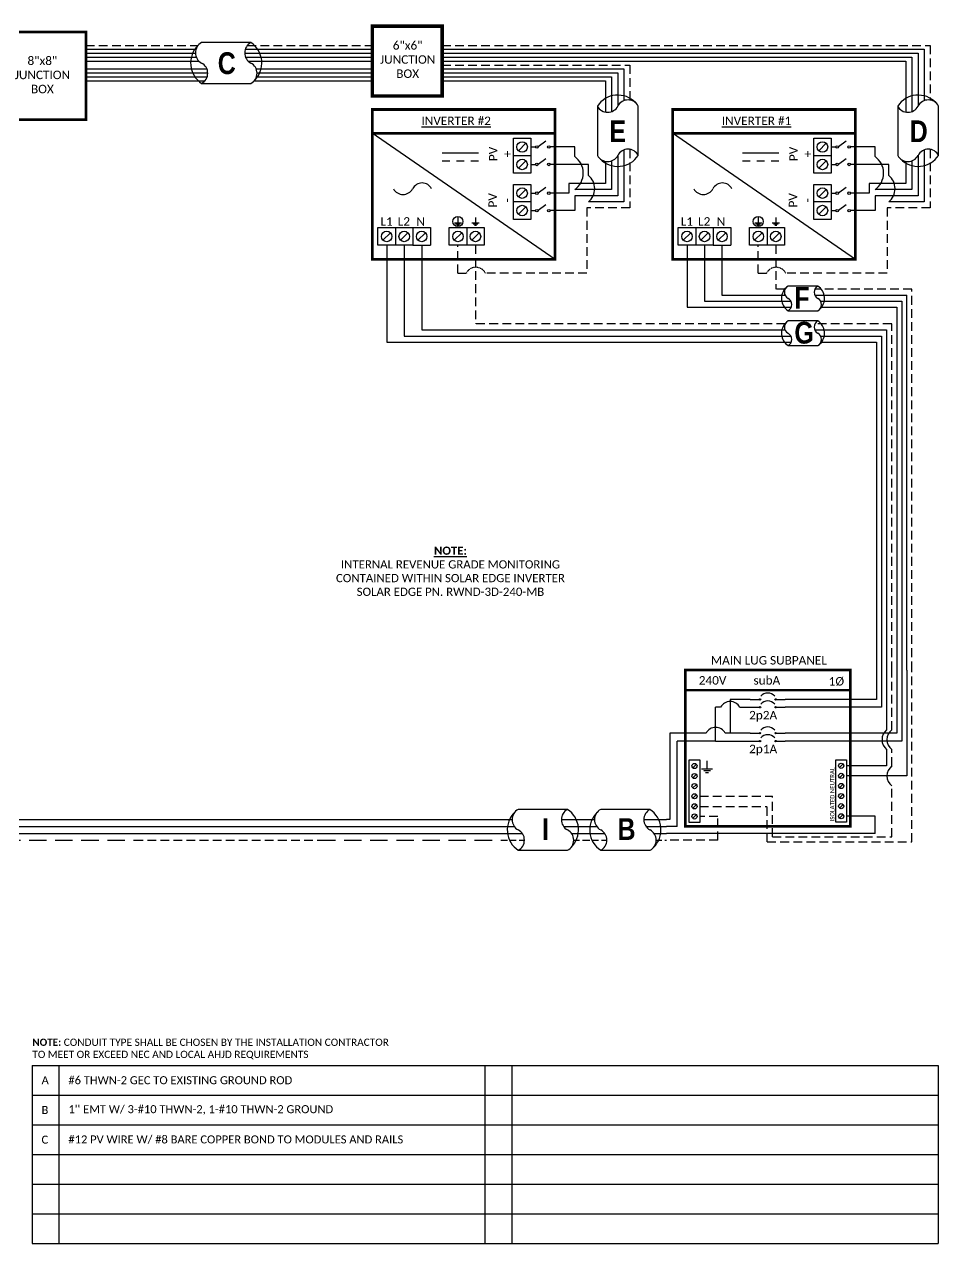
# Model space of a CAD drawing. Header units: feet. Extents: x 8865 to 9495, y 20861 to 21407.
# Drawn here: x 9101 to 9495, y 20861 to 21387 of the extents above; entities that cross this region are included whole.
import ezdxf

# ---------------------------------------------------------------- set-up
doc = ezdxf.new("R2010")
doc.units = ezdxf.units.FT
doc.header["$MEASUREMENT"] = 0
doc.linetypes.add('DASHED', pattern=[0.75, 0.5, -0.25])
doc.linetypes.add('HIDDEN', pattern=[0.375, 0.25, -0.125])
for name, color, linetype in [('ONE LINE BLOCKS', 7, 'Continuous'), ('TABLES', 7, 'Continuous'), ('TEXT', 7, 'Continuous'), ('Z - TITLEBLOCK TXT', 7, 'Continuous')]:
    doc.layers.add(name, color=color, linetype=linetype)
doc.styles.add('ONE LINE TXT', font='techb___.ttf')
doc.styles.get("Standard").update_dxf_attribs({"font": 'calibri.ttf'})

# ---------------------------------------------------------------- blocks, each defined once
blk = doc.blocks.new('2inverterSub')
at = {"layer": 'ONE LINE BLOCKS', "linetype": 'Continuous'}
h = blk.add_hatch(color=1, dxfattribs=at)
h.dxf.hatch_style = 1
edge = h.paths.add_edge_path()
edge.add_arc((40.28, 60.73), 0.291, 0, 360)
h = blk.add_hatch(color=1, dxfattribs=at)
h.dxf.hatch_style = 1
edge = h.paths.add_edge_path()
edge.add_arc((46.96, 60.73), 0.291, 0, 360)
h = blk.add_hatch(color=1, dxfattribs=at)
h.dxf.hatch_style = 1
edge = h.paths.add_edge_path()
edge.add_arc((40.28, 57.35), 0.291, 0, 360)
h = blk.add_hatch(color=1, dxfattribs=at)
h.dxf.hatch_style = 1
edge = h.paths.add_edge_path()
edge.add_arc((46.96, 57.35), 0.291, 0, 360)
h = blk.add_hatch(color=1, dxfattribs=at)
h.dxf.hatch_style = 1
edge = h.paths.add_edge_path()
edge.add_arc((40.28, 46.17), 0.291, 0, 360)
h = blk.add_hatch(color=1, dxfattribs=at)
h.dxf.hatch_style = 1
edge = h.paths.add_edge_path()
edge.add_arc((40.28, 42.79), 0.291, 0, 360)
h = blk.add_hatch(color=1, dxfattribs=at)
h.dxf.hatch_style = 1
edge = h.paths.add_edge_path()
edge.add_arc((46.96, 46.17), 0.291, 0, 360)
h = blk.add_hatch(color=1, dxfattribs=at)
h.dxf.hatch_style = 1
edge = h.paths.add_edge_path()
edge.add_arc((46.96, 42.79), 0.291, 0, 360)
at = {"color": 7, "linetype": 'Continuous'}
for p, q in [((90.5, 73.37), (90.5, 60.73)), ((99.2, 73.37), (99.2, 46.17)), ((36.09, 60.73), (27.43, 60.73)), ((27.43, 60.73), (27.43, 46.17)), ((90.5, 60.73), (51.15, 60.73)), ((17.02, 46.17), (1.34, 46.17)), ((1.34, 46.17), (1.34, 9)), ((36.09, 46.17), (25.26, 46.17)), ((99.2, 46.17), (51.15, 46.17)), ((1.34, 9), (0, 9))]:
    blk.add_line(p, q, dxfattribs=at)
at = {"color": 10, "linetype": 'Continuous'}
for p, q in [((92.67, 73.37), (92.67, 57.35)), ((101.37, 73.37), (101.37, 42.79)), ((21.14, 42.79), (21.14, 57.35)), ((23.31, 57.35), (21.14, 57.35)), ((31.55, 57.35), (36.09, 57.35)), ((92.67, 57.35), (51.15, 57.35)), ((21.14, 42.79), (4.63, 42.79)), ((4.63, 6), (4.63, 42.79)), ((21.14, 42.79), (36.09, 42.79)), ((101.37, 42.79), (51.15, 42.79)), ((4.63, 6), (0, 6))]:
    blk.add_line(p, q, dxfattribs=at)
at = {"color": 253, "linetype": 'Continuous'}
for p, q in [((94.85, 73.37), (94.85, 47.66)), ((103.55, 73.37), (103.55, 27.76)), ((94.85, 39.1), (94.85, 32.11)), ((94.85, 32.11), (77.54, 32.11)), ((103.55, 27.76), (77.54, 27.76)), ((89.88, 10.36), (77.54, 10.36)), ((89.88, 3), (89.88, 10.36)), ((89.88, 3), (0, 3))]:
    blk.add_line(p, q, dxfattribs=at)
at = {"color": 10, "linetype": 'Continuous'}
blk.add_arc((27.43, 55.19), 4.65, 27.6639, 152.3361, dxfattribs=at)
at = {"color": 7, "linetype": 'Continuous'}
blk.add_arc((21.14, 44.01), 4.65, 27.6639, 152.3361, dxfattribs=at)
at = {"color": 253, "linetype": 'Continuous'}
blk.add_arc((98.43, 43.38), 5.58, 129.9215, 230.0785, dxfattribs=at)
at = {"layer": 'ONE LINE BLOCKS', "lineweight": 50}
blk.add_line((8.04, 64.67), (79.2, 64.67), dxfattribs=at)
at = {"layer": 'ONE LINE BLOCKS', "lineweight": 50, "const_width": 1.19}
blk.add_lwpolyline([(8.04, 6.01), (8.04, 73.37), (79.2, 73.37), (79.2, 6.01)], close=True, dxfattribs=at)
at = {"layer": 'TEXT', "color": 92, "linetype": 'HIDDEN', "ltscale": 15}
for p, q in [((97.02, 47.66), (97.02, 73.37)), ((105.72, -0.66), (105.72, 73.37)), ((97.02, 32.03), (97.02, 39.1)), ((97.02, 1.52), (97.02, 23.48)), ((14.31, 18.99), (45.6, 18.99)), ((45.6, 1.52), (45.6, 18.99)), ((14.31, 14.64), (43.39, 14.64)), ((43.39, -0.66), (43.39, 14.64)), ((22.14, 10.28), (14.31, 10.28)), ((22.14, 0), (22.14, 10.28)), ((22.14, 0), (0, 0)), ((45.6, 1.52), (97.02, 1.52)), ((43.39, -0.66), (105.72, -0.66))]:
    blk.add_line(p, q, dxfattribs=at)
at = {"layer": 'TEXT', "color": 92, "linetype": 'HIDDEN', "flags": 128}
for points in [[(17.42, 34.26), (17.42, 30.76)], [(15.08, 30.76), (19.76, 30.76)], [(18.95, 29.89), (15.89, 29.89)], [(18.13, 29.02), (16.7, 29.02)]]:
    blk.add_lwpolyline(points, dxfattribs=at)
at = {"layer": 'TEXT', "color": 92, "linetype": 'Continuous', "ltscale": 4}
for centre in [(100.49, 43.38), (100.49, 27.76)]:
    blk.add_arc(centre, 5.51, 129.059, 230.941, dxfattribs=at)
at = {"layer": 'Z - TITLEBLOCK TXT', "color": 1, "linetype": 'Continuous'}
for p, q in [((9.77, 7.69), (9.77, 34.63)), ((9.77, 34.63), (14.31, 34.63)), ((14.31, 34.63), (14.31, 7.69)), ((73, 7.76), (73, 34.71)), ((73, 34.71), (77.54, 34.71)), ((77.54, 34.71), (77.54, 7.76)), ((14.31, 7.69), (9.77, 7.69)), ((77.54, 7.76), (73, 7.76))]:
    blk.add_line(p, q, dxfattribs=at)
at = {"layer": 'Z - TITLEBLOCK TXT', "color": 4, "linetype": 'Continuous'}
for p, q in [((12.83, 32.82), (11.25, 31.25)), ((76.06, 32.9), (74.49, 31.32)), ((12.83, 28.47), (11.25, 26.9)), ((76.06, 28.54), (74.49, 26.97)), ((12.83, 24.12), (11.25, 22.55)), ((76.06, 24.19), (74.49, 22.62)), ((12.83, 19.77), (11.25, 18.2)), ((76.06, 19.84), (74.49, 18.27)), ((12.83, 15.42), (11.25, 13.85)), ((12.83, 11.07), (11.25, 9.5)), ((76.06, 15.49), (74.49, 13.92)), ((76.06, 11.14), (74.49, 9.57))]:
    blk.add_line(p, q, dxfattribs=at)
at = {"layer": 'Z - TITLEBLOCK TXT', "color": 1, "linetype": 'Continuous', "flags": 128}
for points in [[(36.09, 60.73), (40.28, 60.73)], [(36.09, 60.73), (40.28, 60.73)], [(46.96, 60.73), (51.15, 60.73)], [(36.09, 57.35), (40.28, 57.35)], [(36.09, 57.35), (40.28, 57.35)], [(46.96, 57.35), (51.15, 57.35)], [(36.09, 46.17), (40.28, 46.17)], [(36.09, 46.17), (40.28, 46.17)], [(36.09, 42.79), (40.28, 42.79)], [(36.09, 42.79), (40.28, 42.79)], [(46.96, 46.17), (51.15, 46.17)], [(46.96, 42.79), (51.15, 42.79)]]:
    blk.add_lwpolyline(points, dxfattribs=at)
at = {"layer": 'Z - TITLEBLOCK TXT', "color": 1, "linetype": 'Continuous'}
for centre in [(40.28, 60.73), (46.96, 60.73), (40.28, 57.35), (46.96, 57.35), (40.28, 46.17), (40.28, 42.79), (46.96, 46.17), (46.96, 42.79)]:
    blk.add_circle(centre, 0.291, dxfattribs=at)
at = {"layer": 'Z - TITLEBLOCK TXT', "color": 4, "linetype": 'Continuous'}
for centre in [(12.04, 32.04), (75.27, 32.11), (12.04, 27.69), (75.27, 27.76), (12.04, 23.34), (75.27, 23.41), (12.04, 18.99), (75.27, 19.06), (75.27, 14.71), (12.04, 14.64), (12.04, 10.28), (75.27, 10.36)]:
    blk.add_circle(centre, 1.11, dxfattribs=at)
at = {"layer": 'Z - TITLEBLOCK TXT', "color": 1, "linetype": 'Continuous'}
for centre in [(43.62, 59.53), (43.62, 56.15), (43.62, 44.97), (43.62, 41.59)]:
    blk.add_arc(centre, 3.93, 40.3392, 139.6608, dxfattribs=at)
at = {"layer": 'TABLES', "color": 1, "linetype": 'Continuous'}
for s, p in [('2p2A', (35.59, 52.11)), ('2p1A', (35.59, 37.55))]:
    blk.add_text(s, height=3.658, dxfattribs=at).set_placement(p)
at = {"layer": 'TABLES', "color": 4, "linetype": 'Continuous'}
blk.add_text('ISOLATED NEUTRAL', height=1.8743, rotation=90, dxfattribs=at).set_placement((72.35, 8.12))
at = {"layer": 'TEXT', "color": 1, "attachment_point": 5}
for s, width, gutter_width, insert, char_height in [('MAIN LUG SUBPANEL ', 62.3984, 7.17, (44.08, 77.57), 3.6576), ('240V', 0.1481, 0.75, (19.83, 68.92), 3.658), ('subA', 0.1481, 0.75, (43.21, 68.92), 3.658), ('1Ø', 0.1481, 0.75, (73.19, 68.41), 3.658)]:
    blk.add_mtext_dynamic_manual_height_columns(s, width=width, gutter_width=gutter_width, heights=[0], dxfattribs=dict(at, insert=insert, char_height=char_height))
blk = doc.blocks.new('*U17')
at = {"color": 7, "linetype": 'Continuous'}
for p, q in [((-7.14, 13.31), (-28.39, 13.31)), ((-28.39, -4.31), (-7.14, -4.31))]:
    blk.add_line(p, q, dxfattribs=at)
at = {"color": 7}
for p, q in [((-35.53, 9), (-31.05, 9)), ((-9.81, 9), (0, 9))]:
    blk.add_line(p, q, dxfattribs=at)
at = {"color": 10}
for p, q in [((-35.53, 6), (-30.11, 6)), ((-8.87, 6), (0, 6))]:
    blk.add_line(p, q, dxfattribs=at)
at = {"color": 253}
for p, q in [((-35.53, 3), (-26.66, 3)), ((-5.41, 3), (0, 3))]:
    blk.add_line(p, q, dxfattribs=at)
at = {"color": 92, "linetype": 'HIDDEN', "ltscale": 10}
for p, q in [((-4.48, 0), (0, 0)), ((-35.53, 0), (-25.72, 0))]:
    blk.add_line(p, q, dxfattribs=at)
at = {"color": 7, "linetype": 'Continuous'}
for centre, start, end in [((-22.54, 4.5), 133.9732, 236.4265), ((-12.99, 4.5), 313.9732, 56.4265)]:
    blk.add_arc(centre, 10.58, start, end, dxfattribs=at)
at = {"linetype": 'Continuous'}
for centre, start, end in [((-26.08, 8.91), 117.6639, 242.3361), ((-4.83, 8.91), 117.6639, 242.3361), ((-30.7, 0.09), 297.6639, 62.3361), ((-9.45, 0.09), 297.6639, 62.3361)]:
    blk.add_arc(centre, 4.98, start, end, dxfattribs=at)
blk = doc.blocks.new('*U24')
at = {"color": 7}
blk.add_line((-79.14, 9), (0, 9), dxfattribs=at)
at = {"color": 10}
blk.add_line((-79.14, 6), (0, 6), dxfattribs=at)
at = {"color": 253}
blk.add_line((-79.14, 3), (0, 3), dxfattribs=at)
at = {"color": 92, "linetype": 'DASHED', "ltscale": 15}
blk.add_line((-79.14, 0), (0, 0), dxfattribs=at)
blk = doc.blocks.new('*U23')
at = {"color": 7}
blk.add_line((-79.14, 9), (0, 9), dxfattribs=at)
at = {"color": 10}
blk.add_line((-79.14, 6), (0, 6), dxfattribs=at)
at = {"color": 253}
blk.add_line((-79.14, 3), (0, 3), dxfattribs=at)
at = {"color": 92, "linetype": 'HIDDEN', "ltscale": 15}
blk.add_line((-79.14, 0), (0, 0), dxfattribs=at)
blk = doc.blocks.new('*T21')
at = {"linetype": 'ByBlock', "lineweight": -2, "transparency": 16777216}
for p, q in [((0, 0), (390.51, 0)), ((0, 0), (0, -76.8)), ((11.58, 0), (11.58, -76.8)), ((195.1, 0), (195.1, -76.8)), ((206.68, 0), (206.68, -76.8)), ((390.51, 0), (390.51, -76.8)), ((0, -12.8), (390.51, -12.8)), ((0, -25.61), (390.51, -25.61)), ((0, -38.41), (390.51, -38.41)), ((0, -51.22), (390.51, -51.22)), ((0, -64.02), (390.51, -64.02)), ((0, -76.8), (390.51, -76.8))]:
    blk.add_line(p, q, dxfattribs=at)
at = {"color": 0, "linetype": 'Continuous', "transparency": 16777216, "char_height": 3.4544, "attachment_point": 4}
for s, insert, width in [('{\\fCalibri|b0|i0|c0;A', (4.06, -6.4), 3.4544), ('{\\fCalibri|b0|i0|c0;#6 THWN-2 GEC TO EXISTING GROUND ROD', (15.65, -6.4), 175.3856), ('{\\fCalibri|b0|i0|c0;', (199.16, -6.4), 3.4544), ('{\\fCalibri|b0|i0|c0;', (210.74, -6.4), 175.7027), ('{\\fCalibri|b0|i0|c0;B', (4.06, -19.21), 3.4544), ("{\\fCalibri|b0|i0|c0;1'' EMT W/ 3-#10 THWN-2, 1-#10 THWN-2 GROUND", (15.65, -19.21), 175.3856), ('{\\fCalibri|b0|i0|c0;', (199.16, -19.21), 3.4544), ('{\\fCalibri|b0|i0|c0;', (210.74, -19.21), 175.7027), ('{\\fCalibri|b0|i0|c0;C', (4.06, -32.01), 3.4544), ('{\\fCalibri|b0|i0|c0;#12 PV WIRE W/ #8 BARE COPPER BOND TO MODULES AND RAILS', (15.65, -32.01), 175.3856), ('{\\fCalibri|b0|i0|c0;', (199.16, -32.01), 3.4544), ('{\\fCalibri|b0|i0|c0;', (210.74, -32.01), 175.7027), ('{\\fCalibri|b0|i0|c0;', (4.06, -44.82), 3.4544), ('{\\fCalibri|b0|i0|c0;', (15.65, -44.82), 175.3856), ('{\\fCalibri|b0|i0|c0;', (199.16, -44.82), 3.4544), ('{\\fCalibri|b0|i0|c0;', (210.74, -44.82), 175.7027), ('{\\fCalibri|b0|i0|c0;', (4.06, -57.62), 3.4544), ('{\\fCalibri|b0|i0|c0;', (15.65, -57.62), 175.3856), ('{\\fCalibri|b0|i0|c0;', (199.16, -57.62), 3.4544), ('{\\fCalibri|b0|i0|c0;', (210.74, -57.62), 175.7027), ('{\\fCalibri|b0|i0|c0;', (4.06, -70.41), 3.4544), ('{\\fCalibri|b0|i0|c0;', (15.65, -70.41), 175.3856), ('{\\fCalibri|b0|i0|c0;', (199.16, -70.41), 3.4544), ('{\\fCalibri|b0|i0|c0;', (210.74, -70.41), 175.7027)]:
    blk.add_mtext(s, dxfattribs=dict(at, insert=insert, width=width))
blk = doc.blocks.new('6x6box')
at = {"lineweight": 50, "const_width": 1.53}
blk.add_lwpolyline([(30.1, 0), (0, 0), (0, 30.1), (30.1, 30.1)], close=True, dxfattribs=at)
at = {"color": 1, "insert": (15.24, 15.71), "char_height": 3.6576, "width": 0.4767, "attachment_point": 5}
blk.add_mtext('6"x6"  JUNCTION BOX  ', dxfattribs=at)
blk = doc.blocks.new('8x8box')
at = {"lineweight": 50, "const_width": 1.19}
blk.add_lwpolyline([(37.78, 0), (0, 0), (0, 37.78), (37.78, 37.78)], close=True, dxfattribs=at)
at = {"color": 1, "insert": (19.03, 19.26), "char_height": 3.6576, "attachment_point": 5}
blk.add_mtext_dynamic_manual_height_columns('8"x8"  JUNCTION BOX ', width=0.4767, gutter_width=7.17, heights=[0], dxfattribs=at)
blk = doc.blocks.new('*U27')
at = {"color": 7}
blk.add_line((-79.14, 9), (0, 9), dxfattribs=at)
at = {"color": 10}
blk.add_line((-79.14, 6), (0, 6), dxfattribs=at)
at = {"color": 253}
blk.add_line((-79.14, 3), (0, 3), dxfattribs=at)
at = {"color": 92, "linetype": 'DASHED', "ltscale": 15}
blk.add_line((-79.14, 0), (0, 0), dxfattribs=at)
at = {"color": 1, "insert": (-22.08, 115.96), "char_height": 3.5433, "attachment_point": 5}
blk.add_mtext_dynamic_manual_height_columns('{\\fCalibri|b1|i0|c0|p34;\\LNOTE:\\P}INTERNAL REVENUE GRADE MONITORING\\PCONTAINED WITHIN SOLAR EDGE INVERTER\\PSOLAR EDGE PN. RWND-3D-240-MB', width=99.534, gutter_width=7.17, heights=[0], dxfattribs=at)

msp = doc.modelspace()

# ---------------------------------------------------------------- linework, layer by layer
at = {"color": 7, "linetype": 'Continuous'}
for p, q in [((9198.65, 21378.88), (9177.4, 21378.88)), ((9127.55, 21374.29), (9174.74, 21374.3)), ((9195.99, 21374.3), (9251.07, 21374.3)), ((9281.07, 21374.3), (9486.16, 21374.3)), ((9486.16, 21374.3), (9486.16, 21351.41)), ((9127.55, 21370.91), (9176.24, 21370.91)), ((9197.48, 21370.91), (9250.97, 21370.91)), ((9281.07, 21370.91), (9480.92, 21370.91)), ((9480.92, 21370.91), (9480.92, 21348.92)), ((9127.55, 21365.83), (9180.07, 21365.84)), ((9127.55, 21362.44), (9178.89, 21362.45)), ((9200.14, 21362.45), (9251.07, 21362.45)), ((9201.31, 21365.84), (9251.07, 21365.84)), ((9281.07, 21365.84), (9356.73, 21365.84)), ((9281.07, 21362.45), (9351.49, 21362.45)), ((9351.49, 21362.45), (9351.49, 21348.92)), ((9356.73, 21365.84), (9356.73, 21351.41)), ((9177.4, 21361.25), (9198.65, 21361.25)), ((9347.97, 21351.51), (9347.97, 21330.27)), ((9365.6, 21330.27), (9365.6, 21351.51)), ((9477.4, 21351.51), (9477.4, 21330.27)), ((9495.03, 21330.27), (9495.03, 21351.51)), ((9329.74, 21285.41), (9250.97, 21339.78)), ((9459.17, 21285.41), (9380.4, 21339.78)), ((9296.79, 21331.17), (9281.02, 21331.17)), ((9426.22, 21331.17), (9410.45, 21331.17)), ((9284.32, 21327.76), (9281.02, 21327.76)), ((9290.55, 21327.76), (9287.26, 21327.76)), ((9296.79, 21327.76), (9293.49, 21327.76)), ((9351.49, 21327.68), (9351.49, 21318.11)), ((9356.73, 21330.16), (9356.73, 21312.87)), ((9413.75, 21327.76), (9410.45, 21327.76)), ((9419.98, 21327.76), (9416.69, 21327.76)), ((9426.22, 21327.76), (9422.92, 21327.76)), ((9480.92, 21327.68), (9480.92, 21318.11)), ((9486.16, 21330.16), (9486.16, 21312.87)), ((9351.49, 21318.11), (9335.65, 21318.11)), ((9335.65, 21318.11), (9335.65, 21314)), ((9480.92, 21318.11), (9465.08, 21318.11)), ((9465.08, 21318.11), (9465.08, 21314)), ((9335.65, 21314), (9327.48, 21314)), ((9356.73, 21312.87), (9338.27, 21312.87)), ((9338.27, 21312.87), (9338.27, 21306.47)), ((9465.08, 21314), (9457.03, 21314)), ((9486.16, 21312.87), (9467.7, 21312.87)), ((9467.7, 21312.87), (9467.7, 21306.47)), ((9338.27, 21306.47), (9327.59, 21306.47)), ((9467.7, 21306.47), (9457.03, 21306.47)), ((9257.18, 21291.57), (9257.18, 21249.75)), ((9386.61, 21291.57), (9386.61, 21264.78)), ((9442.99, 21273.94), (9430.18, 21273.94)), ((9386.61, 21264.78), (9431.54, 21264.78)), ((9430.18, 21263.3), (9442.99, 21263.3)), ((9444.35, 21264.78), (9476.99, 21264.78)), ((9476.99, 21264.78), (9476.99, 21108.42)), ((9442.99, 21258.91), (9430.18, 21258.91)), ((9257.18, 21249.75), (9431.54, 21249.75)), ((9430.18, 21248.28), (9442.99, 21248.28)), ((9444.35, 21249.75), (9468.29, 21249.75)), ((9468.29, 21249.75), (9468.29, 21108.42))]:
    msp.add_line(p, q, dxfattribs=at)
at = {"color": 92, "linetype": 'HIDDEN', "ltscale": 15}
for p, q in [((9127.55, 21377.68), (9175.91, 21377.68)), ((9197.15, 21377.68), (9251.07, 21377.68)), ((9281.07, 21377.68), (9491.41, 21377.68)), ((9491.41, 21377.68), (9491.41, 21354.11)), ((9281.07, 21369.22), (9361.97, 21369.22)), ((9361.97, 21369.22), (9361.97, 21354.11)), ((9361.97, 21332.87), (9361.97, 21307.62)), ((9491.41, 21332.87), (9491.41, 21307.62)), ((9361.97, 21307.62), (9343.47, 21307.62)), ((9343.47, 21307.62), (9343.47, 21279.54)), ((9491.41, 21307.62), (9472.9, 21307.62)), ((9472.9, 21307.62), (9472.9, 21279.54)), ((9287.89, 21279.54), (9287.89, 21291.57)), ((9295.42, 21291.57), (9295.42, 21257.64)), ((9417.32, 21279.54), (9417.32, 21291.57)), ((9424.85, 21291.57), (9424.85, 21272.67)), ((9287.89, 21279.54), (9291.49, 21279.54)), ((9343.47, 21279.54), (9299.73, 21279.54)), ((9417.32, 21279.54), (9420.92, 21279.54)), ((9472.9, 21279.54), (9429.16, 21279.54)), ((9428.91, 21272.67), (9424.85, 21272.67)), ((9483.51, 21272.67), (9441.72, 21272.67)), ((9483.51, 21108.42), (9483.51, 21272.67)), ((9428.91, 21257.64), (9295.42, 21257.64)), ((9474.81, 21257.64), (9441.72, 21257.64)), ((9474.81, 21108.42), (9474.81, 21257.64))]:
    msp.add_line(p, q, dxfattribs=at)
at = {"color": 10, "linetype": 'Continuous'}
for p, q in [((9127.55, 21375.99), (9174.97, 21375.99)), ((9196.22, 21375.99), (9251.12, 21375.99)), ((9281.07, 21375.99), (9488.78, 21375.99)), ((9488.78, 21375.99), (9488.78, 21353.82)), ((9127.55, 21372.6), (9175.1, 21372.6)), ((9127.55, 21367.53), (9179.71, 21367.53)), ((9196.35, 21372.6), (9251.06, 21372.6)), ((9200.95, 21367.53), (9251.28, 21367.53)), ((9281.07, 21372.6), (9483.54, 21372.6)), ((9281.07, 21367.53), (9359.35, 21367.53)), ((9359.35, 21367.53), (9359.35, 21353.82)), ((9483.54, 21372.6), (9483.54, 21349.15)), ((9127.55, 21364.14), (9179.83, 21364.14)), ((9201.08, 21364.14), (9251.24, 21364.14)), ((9281.07, 21364.14), (9354.11, 21364.14)), ((9354.11, 21364.14), (9354.11, 21349.15)), ((9338.22, 21333.9), (9327.59, 21333.9)), ((9338.22, 21329.79), (9338.22, 21333.9)), ((9359.35, 21332.58), (9359.35, 21310.24)), ((9467.66, 21333.9), (9457.03, 21333.9)), ((9467.66, 21329.79), (9467.66, 21333.9)), ((9488.78, 21332.58), (9488.78, 21310.24)), ((9344.18, 21326.36), (9327.59, 21326.36)), ((9344.18, 21321.64), (9344.18, 21326.36)), ((9354.11, 21327.91), (9354.11, 21315.49)), ((9473.61, 21326.36), (9457.03, 21326.36)), ((9473.61, 21321.64), (9473.61, 21326.36)), ((9483.54, 21327.91), (9483.54, 21315.49)), ((9354.11, 21315.49), (9338.22, 21315.49)), ((9483.54, 21315.49), (9467.66, 21315.49)), ((9359.35, 21310.24), (9344.18, 21310.24)), ((9488.78, 21310.24), (9473.61, 21310.24)), ((9264.72, 21291.57), (9264.72, 21252.38)), ((9394.15, 21291.57), (9394.15, 21267.41)), ((9394.15, 21267.41), (9431.41, 21267.41)), ((9444.23, 21267.41), (9479.16, 21267.41)), ((9479.16, 21267.41), (9479.16, 21108.42)), ((9264.72, 21252.38), (9431.41, 21252.38)), ((9444.23, 21252.38), (9470.46, 21252.38)), ((9470.46, 21252.38), (9470.46, 21108.42))]:
    msp.add_line(p, q, dxfattribs=at)
at = {"color": 1, "linetype": 'Continuous'}
for p, q in [((9311.78, 21322.6), (9311.78, 21337.67)), ((9311.78, 21337.67), (9319.32, 21337.67)), ((9311.78, 21322.6), (9311.78, 21337.67)), ((9319.32, 21337.67), (9319.32, 21322.6)), ((9319.32, 21337.67), (9319.32, 21330.13)), ((9325.74, 21336.36), (9322.48, 21333.92)), ((9441.21, 21322.6), (9441.21, 21337.67)), ((9441.21, 21337.67), (9448.75, 21337.67)), ((9441.21, 21322.6), (9441.21, 21337.67)), ((9448.75, 21337.67), (9448.75, 21322.6)), ((9448.75, 21337.67), (9448.75, 21330.13)), ((9455.17, 21336.36), (9451.91, 21333.92)), ((9319.32, 21333.9), (9321.35, 21333.9)), ((9448.75, 21333.9), (9450.79, 21333.9)), ((9319.32, 21330.13), (9311.78, 21330.13)), ((9319.32, 21326.36), (9321.35, 21326.36)), ((9325.74, 21328.82), (9322.48, 21326.38)), ((9448.75, 21330.13), (9441.21, 21330.13)), ((9448.75, 21326.36), (9450.79, 21326.36)), ((9455.17, 21328.82), (9451.91, 21326.38)), ((9319.32, 21322.6), (9311.78, 21322.6)), ((9448.75, 21322.6), (9441.21, 21322.6)), ((9311.78, 21302.7), (9311.78, 21317.77)), ((9311.78, 21317.77), (9319.32, 21317.77)), ((9319.32, 21317.77), (9319.32, 21310.23)), ((9325.74, 21316.46), (9322.48, 21314.02)), ((9441.21, 21302.7), (9441.21, 21317.77)), ((9441.21, 21317.77), (9448.75, 21317.77)), ((9448.75, 21317.77), (9448.75, 21310.23)), ((9455.17, 21316.46), (9451.91, 21314.02)), ((9319.32, 21310.23), (9311.78, 21310.23)), ((9319.32, 21314), (9321.35, 21314)), ((9319.32, 21310.23), (9319.32, 21302.7)), ((9448.75, 21310.23), (9441.21, 21310.23)), ((9448.75, 21314), (9450.79, 21314)), ((9448.75, 21310.23), (9448.75, 21302.7)), ((9319.32, 21306.47), (9321.35, 21306.47)), ((9325.74, 21308.93), (9322.48, 21306.49)), ((9448.75, 21306.47), (9450.79, 21306.47)), ((9455.17, 21308.93), (9451.91, 21306.49)), ((9319.32, 21302.7), (9311.78, 21302.7)), ((9448.75, 21302.7), (9441.21, 21302.7)), ((9253.41, 21299.11), (9268.48, 21299.11)), ((9253.41, 21291.57), (9253.41, 21299.11)), ((9253.41, 21299.11), (9260.95, 21299.11)), ((9260.95, 21299.11), (9260.95, 21291.57)), ((9268.48, 21299.11), (9268.48, 21291.57)), ((9268.48, 21299.11), (9276.02, 21299.11)), ((9276.02, 21299.11), (9276.02, 21291.57)), ((9284.12, 21299.11), (9299.19, 21299.11)), ((9284.12, 21291.57), (9284.12, 21299.11)), ((9284.12, 21299.11), (9291.66, 21299.11)), ((9291.66, 21299.11), (9291.66, 21291.57)), ((9299.19, 21299.11), (9299.19, 21291.57)), ((9382.85, 21299.11), (9397.92, 21299.11)), ((9382.85, 21291.57), (9382.85, 21299.11)), ((9382.85, 21299.11), (9390.38, 21299.11)), ((9390.38, 21299.11), (9390.38, 21291.57)), ((9397.92, 21299.11), (9397.92, 21291.57)), ((9397.92, 21299.11), (9405.45, 21299.11)), ((9405.45, 21299.11), (9405.45, 21291.57)), ((9413.55, 21299.11), (9428.62, 21299.11)), ((9413.55, 21291.57), (9413.55, 21299.11)), ((9413.55, 21299.11), (9421.09, 21299.11)), ((9421.09, 21299.11), (9421.09, 21291.57)), ((9428.62, 21299.11), (9428.62, 21291.57)), ((9268.48, 21291.57), (9253.41, 21291.57)), ((9268.48, 21291.57), (9276.02, 21291.57)), ((9299.19, 21291.57), (9284.12, 21291.57)), ((9397.92, 21291.57), (9382.85, 21291.57)), ((9397.92, 21291.57), (9405.45, 21291.57)), ((9428.62, 21291.57), (9413.55, 21291.57))]:
    msp.add_line(p, q, dxfattribs=at)
at = {"color": 4, "linetype": 'Continuous'}
for p, q in [((9317.16, 21335.5), (9313.94, 21332.29)), ((9446.59, 21335.5), (9443.37, 21332.29)), ((9317.16, 21327.97), (9313.94, 21324.76)), ((9446.59, 21327.97), (9443.37, 21324.76)), ((9317.16, 21315.61), (9313.94, 21312.4)), ((9446.59, 21315.61), (9443.37, 21312.4)), ((9317.16, 21308.07), (9313.94, 21304.86)), ((9446.59, 21308.07), (9443.37, 21304.86)), ((9258.79, 21296.95), (9255.58, 21293.73)), ((9266.32, 21296.95), (9263.11, 21293.73)), ((9273.86, 21296.95), (9270.64, 21293.73)), ((9289.5, 21296.95), (9286.28, 21293.73)), ((9297.03, 21296.95), (9293.82, 21293.73)), ((9388.22, 21296.95), (9385.01, 21293.73)), ((9395.75, 21296.95), (9392.54, 21293.73)), ((9403.29, 21296.95), (9400.08, 21293.73)), ((9418.93, 21296.95), (9415.71, 21293.73)), ((9426.46, 21296.95), (9423.25, 21293.73))]:
    msp.add_line(p, q, dxfattribs=at)
at = {"color": 253, "linetype": 'Continuous'}
for p, q in [((9272.25, 21291.57), (9272.25, 21255.01)), ((9401.68, 21291.57), (9401.68, 21270.04)), ((9401.68, 21270.04), (9428.84, 21270.04)), ((9441.65, 21270.04), (9481.34, 21270.04)), ((9481.34, 21108.42), (9481.34, 21270.04)), ((9272.25, 21255.01), (9428.84, 21255.01)), ((9441.65, 21255.01), (9472.64, 21255.01)), ((9472.64, 21255.01), (9472.64, 21108.42))]:
    msp.add_line(p, q, dxfattribs=at)
at = {"lineweight": 50, "const_width": 1.19}
for points in [[(9250.97, 21285.41), (9250.97, 21350.06), (9329.74, 21350.06), (9329.74, 21285.41)], [(9250.97, 21339.78), (9250.97, 21350.06), (9329.74, 21350.06), (9329.74, 21339.78)], [(9380.4, 21285.41), (9380.4, 21350.06), (9459.17, 21350.06), (9459.17, 21285.41)], [(9380.4, 21339.78), (9380.4, 21350.06), (9459.17, 21350.06), (9459.17, 21339.78)]]:
    msp.add_lwpolyline(points, close=True, dxfattribs=at)
at = {"color": 92, "linetype": 'Continuous', "flags": 128}
for points in [[(9286.35, 21301.22), (9289.42, 21301.22)], [(9288.89, 21300.65), (9286.88, 21300.65)], [(9288.36, 21300.08), (9287.42, 21300.08)], [(9287.89, 21303.52), (9287.89, 21301.22)], [(9293.89, 21301.22), (9296.96, 21301.22)], [(9296.43, 21300.65), (9294.42, 21300.65)], [(9295.89, 21300.08), (9294.95, 21300.08)], [(9295.42, 21303.52), (9295.42, 21301.22)], [(9415.78, 21301.22), (9418.85, 21301.22)], [(9418.32, 21300.65), (9416.31, 21300.65)], [(9417.32, 21303.52), (9417.32, 21301.22)], [(9423.32, 21301.22), (9426.39, 21301.22)], [(9425.86, 21300.65), (9423.85, 21300.65)], [(9424.86, 21303.52), (9424.85, 21301.22)]]:
    msp.add_lwpolyline(points, dxfattribs=at)
at = {"color": 92, "linetype": 'HIDDEN', "flags": 128}
for points in [[(9417.79, 21300.08), (9416.85, 21300.08)], [(9425.32, 21300.08), (9424.38, 21300.08)]]:
    msp.add_lwpolyline(points, dxfattribs=at)
at = {"color": 4, "linetype": 'Continuous'}
for centre in [(9315.55, 21333.9), (9444.98, 21333.9), (9315.55, 21326.36), (9444.98, 21326.36), (9315.55, 21314), (9444.98, 21314), (9315.55, 21306.47), (9444.98, 21306.47), (9257.18, 21295.34), (9264.72, 21295.34), (9272.25, 21295.34), (9287.89, 21295.34), (9295.42, 21295.34), (9386.61, 21295.34), (9394.15, 21295.34), (9401.68, 21295.34), (9417.32, 21295.34), (9424.85, 21295.34)]:
    msp.add_circle(centre, 2.27, dxfattribs=at)
at = {"color": 1, "linetype": 'Continuous'}
for centre in [(9321.89, 21333.9), (9327.05, 21333.9), (9451.33, 21333.9), (9456.48, 21333.9), (9321.89, 21326.36), (9327.05, 21326.36), (9451.33, 21326.36), (9456.48, 21326.36), (9321.89, 21314), (9327.05, 21314), (9451.33, 21314), (9456.48, 21314), (9321.89, 21306.47), (9327.05, 21306.47), (9451.33, 21306.47), (9456.48, 21306.47)]:
    msp.add_circle(centre, 0.541, dxfattribs=at)
at = {"color": 92, "linetype": 'Continuous'}
for centre in [(9287.89, 21301.77), (9417.32, 21301.77)]:
    msp.add_circle(centre, 2.17, dxfattribs=at)
at = {"linetype": 'Continuous'}
for centre, radius, start, end in [((9179.71, 21374.47), 4.98, 117.6639, 242.3361), ((9200.96, 21374.47), 4.98, 117.6639, 242.3361), ((9175.09, 21365.66), 4.98, 297.6639, 62.3361), ((9196.34, 21365.66), 4.98, 297.6639, 62.3361), ((9361.19, 21349.2), 4.98, 27.6639, 152.3361), ((9490.62, 21349.2), 4.98, 27.6639, 152.3361), ((9352.38, 21353.82), 4.98, 207.6639, 332.3361), ((9481.81, 21353.82), 4.98, 207.6639, 332.3361), ((9361.19, 21327.96), 4.98, 27.6639, 152.3361), ((9490.62, 21327.96), 4.98, 27.6639, 152.3361), ((9352.38, 21332.58), 4.98, 207.6639, 332.3361), ((9481.81, 21332.58), 4.98, 207.6639, 332.3361), ((9264.2, 21318.04), 4.65, 207.6639, 332.3361), ((9272.44, 21313.72), 4.65, 27.6639, 152.3361), ((9393.63, 21318.04), 4.65, 207.6639, 332.3361), ((9401.87, 21313.72), 4.65, 27.6639, 152.3361), ((9431.57, 21271.28), 3, 117.6639, 242.3361), ((9444.38, 21271.28), 3, 117.6639, 242.3361), ((9428.78, 21265.96), 3, 297.6639, 62.3361), ((9441.6, 21265.96), 3, 297.6639, 62.3361), ((9431.57, 21256.25), 3, 117.6639, 242.3361), ((9444.38, 21256.25), 3, 117.6639, 242.3361), ((9428.78, 21250.94), 3, 297.6639, 62.3361), ((9441.6, 21250.94), 3, 297.6639, 62.3361)]:
    msp.add_arc(centre, radius, start, end, dxfattribs=at)
at = {"color": 7, "linetype": 'Continuous'}
for centre, radius, start, end in [((9192.8, 21370.07), 10.58, 313.9732, 56.4265), ((9183.25, 21370.07), 10.58, 133.9732, 236.4265), ((9356.79, 21345.66), 10.58, 43.9732, 146.4265), ((9486.22, 21345.66), 10.58, 43.9732, 146.4265), ((9356.79, 21336.12), 10.58, 223.9732, 326.4265), ((9486.22, 21336.12), 10.58, 223.9732, 326.4265), ((9433.71, 21268.62), 6.38, 133.9732, 236.4265), ((9439.46, 21268.62), 6.38, 313.9732, 56.4265), ((9433.71, 21253.6), 6.38, 133.9732, 236.4265), ((9439.46, 21253.6), 6.38, 313.9732, 56.4265)]:
    msp.add_arc(centre, radius, start, end, dxfattribs=at)
at = {"color": 10, "linetype": 'Continuous'}
for centre, radius, start, end in [((9333.09, 21322.64), 8.8, 305.6505, 54.3495), ((9462.52, 21322.64), 8.8, 305.6505, 54.3495), ((9339.41, 21315.94), 7.43, 309.9338, 50.0662), ((9468.84, 21315.94), 7.43, 309.9338, 50.0662)]:
    msp.add_arc(centre, radius, start, end, dxfattribs=at)
at = {"color": 92, "linetype": 'HIDDEN', "ltscale": 0.3}
for centre in [(9295.61, 21277.38), (9425.04, 21277.38)]:
    msp.add_arc(centre, 4.65, 27.6639, 152.3361, dxfattribs=at)

# ---------------------------------------------------------------- block references
at = {"color": 7}
for name, p in [('8x8box', (9089.77, 21345.68)), ('6x6box', (9250.97, 21355.86)), ('*U27', (9306.73, 21035.05)), ('2inverterSub', (9377.79, 21035.05)), ('*U17', (9342.26, 21035.05)), ('*U17', (9377.79, 21035.05)), ('*U24', (9148.45, 21035.05)), ('*U23', (9227.59, 21035.05))]:
    msp.add_blockref(name, p, dxfattribs=at)
msp.add_blockref('*T21', (9104.37, 20938.02))

# ---------------------------------------------------------------- texts
at = {"color": 1, "linetype": 'Continuous'}
for s, p in [('%%UINVERTER #2', (9272.18, 21343.33)), ('%%UINVERTER #1', (9401.61, 21343.33))]:
    msp.add_text(s, height=3.6576, dxfattribs=at).set_placement(p)
at = {"color": 1, "linetype": 'Continuous', "char_height": 9.3833, "attachment_point": 1, "style": 'ONE LINE TXT'}
for s, insert in [('{\\W1;\\C256;C}', (9184.38, 21374.7)), ('{\\W1;\\C256;E}', (9353.14, 21345.35)), ('{\\W1;\\C256;D}', (9482.57, 21345.35)), ('{\\W1;\\C256;F}', (9432.88, 21273.56)), ('{\\W1;\\C256;G}', (9432.88, 21258.54)), ('{\\W1;\\C256;I}', (9324.13, 21044.59)), ('{\\W1;\\C256;B}', (9356.65, 21044.59))]:
    msp.add_mtext_dynamic_manual_height_columns(s, width=0.1385, gutter_width=2.13, heights=[0], dxfattribs=dict(at, insert=insert))
at = {"color": 1, "char_height": 3.658, "attachment_point": 5, "rotation": 90}
for s, width, insert in [('PV +', 2.8378, (9306.14, 21330.88)), ('PV +', 2.8378, (9435.57, 21330.88)), ('PV -', 2.8013, (9305.91, 21310.9)), ('PV -', 2.8013, (9435.34, 21310.9))]:
    msp.add_mtext_dynamic_manual_height_columns(s, width=width, gutter_width=0.75, heights=[0], dxfattribs=dict(at, insert=insert))
at = {"color": 1, "attachment_point": 5}
for s, insert, char_height in [('L1', (9257.13, 21301.75), 3.658), ('L2', (9264.59, 21301.78), 3.658), ('N', (9271.84, 21301.72), 3.66), ('L1', (9386.56, 21301.75), 3.658), ('L2', (9394.02, 21301.78), 3.658), ('N', (9401.27, 21301.72), 3.66)]:
    msp.add_mtext_dynamic_manual_height_columns(s, width=0.1481, gutter_width=0.75, heights=[0], dxfattribs=dict(at, insert=insert, char_height=char_height))
at = {"color": 10, "insert": (9104.47, 20949.56), "char_height": 3.10896, "attachment_point": 1}
msp.add_mtext_dynamic_manual_height_columns('\\A1;{\\fCalibri|b1|i0|c0|p34;NOTE:} {\\A0;\\H1.0052x;CONDUIT TYPE SHALL BE CHOSEN BY THE INSTALLATION CONTRACTOR\\PTO MEET OR EXCEED NEC AND LOCAL AHJD REQUIREMENTS}', width=164.3528, gutter_width=0, heights=[9.89], dxfattribs=at)

doc.saveas('drawing.dxf')
